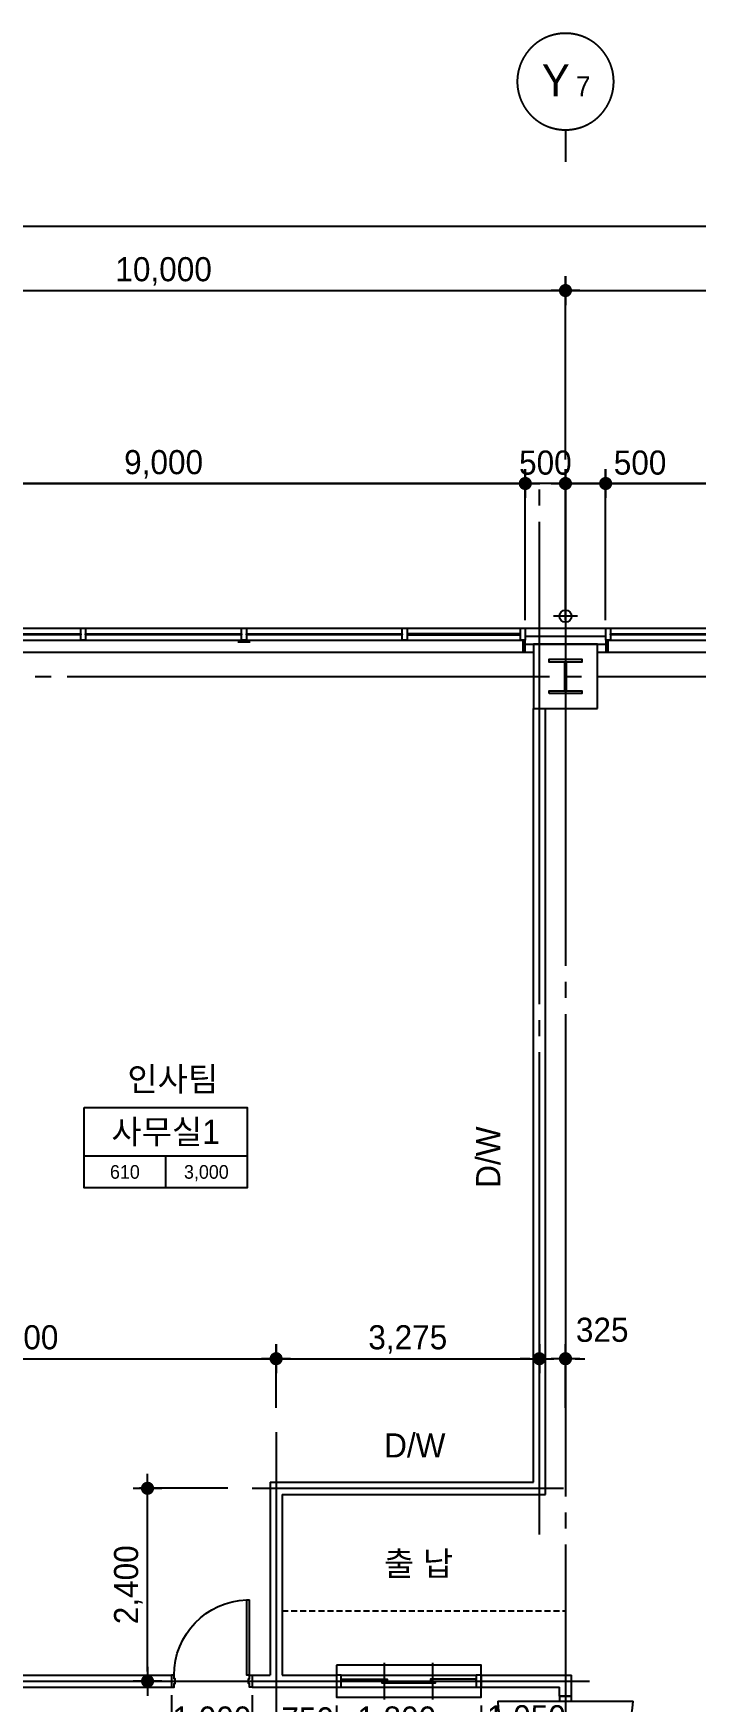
# Model space of a CAD drawing. Extents: x 14411873 to 14490035, y -1804798 to -1750552.
# Drawn here: x 14463252 to 14471493, y -1774303 to -1753549 of the extents above; entities that cross this region are included whole.
import ezdxf
from ezdxf.enums import TextEntityAlignment as Align

# ---------------------------------------------------------------- set-up
doc = ezdxf.new("R2010")
doc.units = 0
doc.header["$LTSCALE"] = 100
doc.header["$MEASUREMENT"] = 0
doc.header["$PDSIZE"] = -10
doc.linetypes.add('CEN', pattern=[66, 60, -2, 2, -2])
doc.linetypes.add('HIDDEN', pattern=[0.375, 0.25, -0.125])
doc.layers.get('0').update_dxf_attribs({"linetype": 'CONTINUOUS'})
doc.layers.get('Defpoints').update_dxf_attribs({"linetype": 'CONTINUOUS'})
for name, color, linetype in [('0-내벽고정식', 7, 'CONTINUOUS'), ('AXIS', 7, 'CEN'), ('CEN', 1, 'CEN'), ('COL', 2, 'CONTINUOUS'), ('col2', 3, 'CONTINUOUS'), ('DIM', 7, 'CONTINUOUS'), ('elev', 7, 'CONTINUOUS'), ('TEXT1', 7, 'CONTINUOUS'), ('WALL-UNKNOWN', 3, 'CONTINUOUS'), ('WALLBR', 3, 'CONTINUOUS'), ('WID', 4, 'CONTINUOUS'), ('WINE', 8, 'CONTINUOUS'), ('우수드레인', 8, 'CONTINUOUS')]:
    doc.layers.add(name, color=color, linetype=linetype)
doc.styles.add('HY울를도M', font='HYWULM.TTF')
doc.styles.add('굴림', font='H2HDRM.TTF')
doc.styles.add('돋음', font='Dotum.ttf', dxfattribs={"height": 3})
doc.dimstyles.new('DIM100', dxfattribs={"dimtxt": 300, "dimasz": 120, "dimexe": 1, "dimexo": 100, "dimgap": 60, "dimtad": 1, "dimdec": 4, "dimzin": 0, "dimdsep": 46, "dimlunit": 6, "dimtxsty": '굴림', "dimblk": 'DOTT', "dimcen": 0.09, "dimadec": 0, "dimazin": 0, "dimtfac": 1, "dimtdec": 4, "dimtofl": 0, "dimtmove": 2, "dimatfit": 2, "dimldrblk": 'DOTT', "dimfxl": 1, "dimtolj": 1, "dimtzin": 0, "dimarcsym": 0})
doc.dimstyles.new('DIM50', dxfattribs={"dimscale": 50, "dimtxt": 3, "dimasz": 1.2, "dimexe": 1, "dimexo": 1, "dimgap": 0.6, "dimtad": 1, "dimdec": 4, "dimzin": 0, "dimdsep": 46, "dimlunit": 6, "dimtxsty": '굴림', "dimblk": 'DOTT', "dimcen": 0.09, "dimadec": 0, "dimazin": 0, "dimtfac": 1, "dimtdec": 4, "dimtofl": 0, "dimtmove": 2, "dimatfit": 2, "dimldrblk": 'DOTT', "dimfxl": 1, "dimtolj": 1, "dimtzin": 0, "dimarcsym": 0})

# ---------------------------------------------------------------- blocks, each defined once
blk = doc.blocks.new('DOTT')
for p, q in [((-1.5, 0), (1.5, 0)), ((0, 1.5), (0, -1.5))]:
    blk.add_line(p, q)
at = {"color": 6, "const_width": 0.68}
blk.add_lwpolyline([(-0.34, 0, 1), (0.34, 0, 1)], format="xyb", close=True, dxfattribs=at)
blk = doc.blocks.new('*D23')
at = {"layer": 'Defpoints', "color": 0, "lineweight": -3}
for p in [(14479873, -1755949), (14419873, -1759149), (14479873, -1759149)]:
    blk.add_point(p, dxfattribs=at)
at = {"layer": 'DIM', "color": 7, "lineweight": -2}
for p, q in [((14419873, -1758849), (14419873, -1755849)), ((14419993, -1755949), (14479753, -1755949)), ((14479873, -1758849), (14479873, -1755849))]:
    blk.add_line(p, q, dxfattribs=at)
at = {"layer": 'DIM', "color": 7, "lineweight": -2, "xscale": 120, "yscale": 120, "zscale": 120, "rotation": 180}
blk.add_blockref('DOTT', (14419873, -1755949), dxfattribs=at)
at = {"layer": 'DIM', "color": 7, "lineweight": -2, "xscale": 120, "yscale": 120, "zscale": 120}
blk.add_blockref('DOTT', (14479873, -1755949), dxfattribs=at)
at = {"layer": 'DIM', "color": 3, "insert": (14449873, -1755710), "char_height": 300, "attachment_point": 5, "style": '굴림'}
blk.add_mtext('\\A1;60,000', dxfattribs=at)
blk = doc.blocks.new('*D28')
at = {"layer": 'Defpoints', "color": 0, "lineweight": -3}
for p in [(14469873, -1756749), (14459873, -1759149), (14469873, -1759149)]:
    blk.add_point(p, dxfattribs=at)
at = {"layer": 'DIM', "color": 7, "lineweight": -2}
for p, q in [((14459873, -1758849), (14459873, -1756649)), ((14459993, -1756749), (14469753, -1756749)), ((14469873, -1758849), (14469873, -1756649))]:
    blk.add_line(p, q, dxfattribs=at)
at = {"layer": 'DIM', "color": 7, "lineweight": -2, "xscale": 120, "yscale": 120, "zscale": 120, "rotation": 180}
blk.add_blockref('DOTT', (14459873, -1756749), dxfattribs=at)
at = {"layer": 'DIM', "color": 7, "lineweight": -2, "xscale": 120, "yscale": 120, "zscale": 120}
blk.add_blockref('DOTT', (14469873, -1756749), dxfattribs=at)
at = {"layer": 'DIM', "color": 3, "insert": (14464873, -1756511), "char_height": 300, "attachment_point": 5, "style": '굴림'}
blk.add_mtext('\\A1;10,000', dxfattribs=at)
blk = doc.blocks.new('*D29')
at = {"layer": 'Defpoints', "color": 0, "lineweight": -3}
for p in [(14479873, -1756749), (14469873, -1759149), (14479873, -1759149)]:
    blk.add_point(p, dxfattribs=at)
at = {"layer": 'DIM', "color": 7, "lineweight": -2}
for p, q in [((14469873, -1758849), (14469873, -1756649)), ((14469993, -1756749), (14479753, -1756749)), ((14479873, -1758849), (14479873, -1756649))]:
    blk.add_line(p, q, dxfattribs=at)
at = {"layer": 'DIM', "color": 7, "lineweight": -2, "xscale": 120, "yscale": 120, "zscale": 120, "rotation": 180}
blk.add_blockref('DOTT', (14469873, -1756749), dxfattribs=at)
at = {"layer": 'DIM', "color": 7, "lineweight": -2, "xscale": 120, "yscale": 120, "zscale": 120}
blk.add_blockref('DOTT', (14479873, -1756749), dxfattribs=at)
at = {"layer": 'DIM', "color": 3, "insert": (14474873, -1756511), "char_height": 300, "attachment_point": 5, "style": '굴림'}
blk.add_mtext('\\A1;10,000', dxfattribs=at)
blk = doc.blocks.new('BOMBOM_S')
at = {"color": 7}
blk.add_line((0, 0.4), (0, 0), dxfattribs=at)
blk.add_lwpolyline([(-0.6, 1, 1), (0.6, 1, 1), (-0.6, 1, 1)], format="xyb", dxfattribs=at)
at = {"color": 1, "style": '돋음'}
for tag, p, height in [('X', (-0.295, 0.816), 0.4), ('N', (0.129, 0.816), 0.25)]:
    blk.add_attdef(tag, p, '', height=height, dxfattribs=at)
blk = doc.blocks.new('aw-9000-300')
at = {"layer": 'WID'}
for points in [[(0, 0), (60, 0), (60, -150), (0, -150)], [(0, -300), (30, -300), (30, -150), (0, -150)], [(1470, -69), (1470, -81), (60, -81), (60, -69)], [(1470, 0), (1530, 0), (1530, -150), (1470, -150)], [(3470, -69), (3470, -81), (1530, -81), (1530, -69)], [(3470, 0), (3530, 0), (3530, -150), (3470, -150)], [(5470, -69), (5470, -81), (3530, -81), (3530, -69)], [(5470, 0), (5530, 0), (5530, -150), (5470, -150)], [(7470, -69), (7470, -81), (5530, -81), (5530, -69)], [(7470, 0), (7530, 0), (7530, -150), (7470, -150)], [(7530, -69), (7530, -81), (8940, -81), (8940, -69)], [(8940, 0), (9000, 0), (9000, -150), (8940, -150)], [(8970, -300), (9000, -300), (9000, -150), (8970, -150)]]:
    blk.add_lwpolyline(points, close=True, dxfattribs=at)
at = {"layer": 'WINE'}
for p, q in [((0, 0), (9000, 0)), ((0, -150), (9000, -150)), ((0, -300), (9000, -300))]:
    blk.add_line(p, q, dxfattribs=at)
blk = doc.blocks.new('*D67')
at = {"layer": 'Defpoints', "color": 0, "lineweight": -3, "ltscale": 3}
for p in [(14469373, -1759149), (14460373, -1760949), (14469373, -1760949)]:
    blk.add_point(p, dxfattribs=at)
at = {"layer": 'DIM', "color": 7, "lineweight": -2, "ltscale": 3}
for p, q in [((14460373, -1760849), (14460373, -1759148)), ((14460493, -1759149), (14469253, -1759149)), ((14469373, -1760849), (14469373, -1759148))]:
    blk.add_line(p, q, dxfattribs=at)
at = {"layer": 'DIM', "color": 7, "lineweight": -2, "ltscale": 3, "xscale": 120, "yscale": 120, "zscale": 120, "rotation": 180}
blk.add_blockref('DOTT', (14460373, -1759149), dxfattribs=at)
at = {"layer": 'DIM', "color": 7, "lineweight": -2, "ltscale": 3, "xscale": 120, "yscale": 120, "zscale": 120}
blk.add_blockref('DOTT', (14469373, -1759149), dxfattribs=at)
at = {"layer": 'DIM', "color": 3, "ltscale": 3, "insert": (14464873, -1758911), "char_height": 300, "attachment_point": 5, "style": '굴림'}
blk.add_mtext('\\A1;9,000', dxfattribs=at)
blk = doc.blocks.new('*D69')
at = {"layer": 'Defpoints', "color": 0, "lineweight": -3, "ltscale": 3}
for p in [(14469373, -1759149), (14469373, -1760949), (14469873, -1760949)]:
    blk.add_point(p, dxfattribs=at)
at = {"layer": 'DIM', "color": 7, "lineweight": -2, "ltscale": 3}
for p, q in [((14469373, -1760849), (14469373, -1759148)), ((14469753, -1759149), (14469493, -1759149)), ((14469873, -1760849), (14469873, -1759148))]:
    blk.add_line(p, q, dxfattribs=at)
at = {"layer": 'DIM', "color": 7, "lineweight": -2, "ltscale": 3, "xscale": 120, "yscale": 120, "zscale": 120, "rotation": 180}
blk.add_blockref('DOTT', (14469373, -1759149), dxfattribs=at)
at = {"layer": 'DIM', "color": 7, "lineweight": -2, "ltscale": 3, "xscale": 120, "yscale": 120, "zscale": 120}
blk.add_blockref('DOTT', (14469873, -1759149), dxfattribs=at)
at = {"layer": 'DIM', "color": 3, "ltscale": 3, "insert": (14469623, -1758891), "char_height": 300, "attachment_point": 5, "style": '굴림'}
blk.add_mtext('\\A1;500', dxfattribs=at)
blk = doc.blocks.new('*D70')
at = {"layer": 'Defpoints', "color": 0, "lineweight": -3, "ltscale": 3}
for p in [(14479373, -1759149), (14470373, -1760949), (14479373, -1760949)]:
    blk.add_point(p, dxfattribs=at)
at = {"layer": 'DIM', "color": 7, "lineweight": -2, "ltscale": 3}
for p, q in [((14470373, -1760849), (14470373, -1759148)), ((14470493, -1759149), (14479253, -1759149)), ((14479373, -1760849), (14479373, -1759148))]:
    blk.add_line(p, q, dxfattribs=at)
at = {"layer": 'DIM', "color": 7, "lineweight": -2, "ltscale": 3, "xscale": 120, "yscale": 120, "zscale": 120, "rotation": 180}
blk.add_blockref('DOTT', (14470373, -1759149), dxfattribs=at)
at = {"layer": 'DIM', "color": 7, "lineweight": -2, "ltscale": 3, "xscale": 120, "yscale": 120, "zscale": 120}
blk.add_blockref('DOTT', (14479373, -1759149), dxfattribs=at)
at = {"layer": 'DIM', "color": 3, "ltscale": 3, "insert": (14474873, -1758911), "char_height": 300, "attachment_point": 5, "style": '굴림'}
blk.add_mtext('\\A1;9,000', dxfattribs=at)
blk = doc.blocks.new('*D71')
at = {"layer": 'Defpoints', "color": 0, "lineweight": -3, "ltscale": 3}
for p in [(14470373, -1759149), (14469873, -1760949), (14470373, -1760949)]:
    blk.add_point(p, dxfattribs=at)
at = {"layer": 'DIM', "color": 7, "lineweight": -2, "ltscale": 3}
for p, q in [((14469873, -1760849), (14469873, -1759148)), ((14469993, -1759149), (14470253, -1759149)), ((14470373, -1760849), (14470373, -1759148))]:
    blk.add_line(p, q, dxfattribs=at)
at = {"layer": 'DIM', "color": 7, "lineweight": -2, "ltscale": 3, "xscale": 120, "yscale": 120, "zscale": 120, "rotation": 180}
blk.add_blockref('DOTT', (14469873, -1759149), dxfattribs=at)
at = {"layer": 'DIM', "color": 7, "lineweight": -2, "ltscale": 3, "xscale": 120, "yscale": 120, "zscale": 120}
blk.add_blockref('DOTT', (14470373, -1759149), dxfattribs=at)
at = {"layer": 'DIM', "color": 3, "ltscale": 3, "insert": (14470801, -1758891), "char_height": 300, "attachment_point": 5, "style": '굴림'}
blk.add_mtext('\\A1;500', dxfattribs=at)
blk = doc.blocks.new('D1000-W150')
at = {"layer": 'WID'}
for points in [[(0, -150), (0, 0), (-30, 0), (-30, -45), (-45, -45), (-45, -105), (-30, -105), (-30, -150), (0, -150), (0, -150)], [(-1000, -150), (-1000, 0), (-970, 0), (-970, -45), (-955, -45), (-955, -105), (-970, -105), (-970, -150), (-1000, -150), (-1000, -150)], [(-30, -150), (-65, -150), (-65, -1089), (-30, -1089)], [(-30, -150), (-30, -1089)]]:
    blk.add_lwpolyline(points, dxfattribs=at)
blk.add_arc((-30, -150), 940, 180, 267.8662, dxfattribs=at)
blk = doc.blocks.new('*D117')
at = {"layer": 'Defpoints', "color": 0, "lineweight": -3}
for p in [(14469548, -1770037), (14466273, -1770949), (14469548, -1770949)]:
    blk.add_point(p, dxfattribs=at)
at = {"layer": 'DIM', "color": 7, "lineweight": -2}
for p, q in [((14466273, -1770649), (14466273, -1769937)), ((14466393, -1770037), (14469428, -1770037)), ((14469548, -1770649), (14469548, -1769937))]:
    blk.add_line(p, q, dxfattribs=at)
at = {"layer": 'DIM', "color": 7, "lineweight": -2, "xscale": 120, "yscale": 120, "zscale": 120, "rotation": 180}
blk.add_blockref('DOTT', (14466273, -1770037), dxfattribs=at)
at = {"layer": 'DIM', "color": 7, "lineweight": -2, "xscale": 120, "yscale": 120, "zscale": 120}
blk.add_blockref('DOTT', (14469548, -1770037), dxfattribs=at)
at = {"layer": 'DIM', "color": 3, "insert": (14467911, -1769798), "char_height": 300, "attachment_point": 5, "style": '굴림'}
blk.add_mtext('\\A1;3,275', dxfattribs=at)
blk = doc.blocks.new('TT1')
at = {"layer": 'TEXT1'}
for p, q in [((-1013, -600), (1013, -600)), ((0, -600), (0, -1000))]:
    blk.add_line(p, q, dxfattribs=at)
blk.add_lwpolyline([(-1013, 0), (1013, 0), (1013, -1000), (-1013, -1000)], close=True, dxfattribs=at)
blk = doc.blocks.new('*D141')
at = {"layer": 'Defpoints', "color": 0, "lineweight": -3}
for p in [(14466273, -1770037), (14459873, -1770881), (14466273, -1770869)]:
    blk.add_point(p, dxfattribs=at)
at = {"layer": 'DIM', "color": 7, "lineweight": -2}
for p, q in [((14459873, -1770581), (14459873, -1769937)), ((14459993, -1770037), (14466153, -1770037)), ((14466273, -1770569), (14466273, -1769937))]:
    blk.add_line(p, q, dxfattribs=at)
at = {"layer": 'DIM', "color": 7, "lineweight": -2, "xscale": 120, "yscale": 120, "zscale": 120, "rotation": 180}
blk.add_blockref('DOTT', (14459873, -1770037), dxfattribs=at)
at = {"layer": 'DIM', "color": 7, "lineweight": -2, "xscale": 120, "yscale": 120, "zscale": 120}
blk.add_blockref('DOTT', (14466273, -1770037), dxfattribs=at)
at = {"layer": 'DIM', "color": 3, "insert": (14463073, -1769798), "char_height": 300, "attachment_point": 5, "style": '굴림'}
blk.add_mtext('\\A1;6,400', dxfattribs=at)
blk = doc.blocks.new('*D142')
at = {"layer": 'Defpoints', "color": 0, "lineweight": -3, "ltscale": 3}
for p in [(14464973, -1774124), (14465973, -1774124), (14465973, -1774792)]:
    blk.add_point(p, dxfattribs=at)
at = {"layer": 'DIM', "color": 7, "lineweight": -2, "ltscale": 3}
for p, q in [((14464973, -1774224), (14464973, -1774793)), ((14465973, -1774224), (14465973, -1774793)), ((14465093, -1774792), (14465853, -1774792))]:
    blk.add_line(p, q, dxfattribs=at)
at = {"layer": 'DIM', "color": 7, "lineweight": -2, "ltscale": 3, "xscale": 120, "yscale": 120, "zscale": 120, "rotation": 180}
blk.add_blockref('DOTT', (14464973, -1774792), dxfattribs=at)
at = {"layer": 'DIM', "color": 7, "lineweight": -2, "ltscale": 3, "xscale": 120, "yscale": 120, "zscale": 120}
blk.add_blockref('DOTT', (14465973, -1774792), dxfattribs=at)
at = {"layer": 'DIM', "color": 3, "ltscale": 3, "insert": (14465473, -1774541), "char_height": 300, "attachment_point": 5, "style": '굴림'}
blk.add_mtext('\\A1;1,000', dxfattribs=at)
blk = doc.blocks.new('*D143')
at = {"layer": 'Defpoints', "color": 0, "lineweight": -3, "ltscale": 3}
for p in [(14465973, -1774124), (14466273, -1774099), (14466273, -1774792)]:
    blk.add_point(p, dxfattribs=at)
at = {"layer": 'DIM', "color": 7, "lineweight": -2, "ltscale": 3}
for p, q in [((14465973, -1774224), (14465973, -1774793)), ((14466273, -1774199), (14466273, -1774793)), ((14465853, -1774792), (14465733, -1774792)), ((14466393, -1774792), (14466513, -1774792))]:
    blk.add_line(p, q, dxfattribs=at)
at = {"layer": 'DIM', "color": 7, "lineweight": -2, "ltscale": 3, "xscale": 120, "yscale": 120, "zscale": 120}
blk.add_blockref('DOTT', (14465973, -1774792), dxfattribs=at)
at = {"layer": 'DIM', "color": 7, "lineweight": -2, "ltscale": 3, "xscale": 120, "yscale": 120, "zscale": 120, "rotation": 180}
blk.add_blockref('DOTT', (14466273, -1774792), dxfattribs=at)
at = {"layer": 'DIM', "color": 3, "ltscale": 3, "insert": (14466145, -1775153), "char_height": 300, "attachment_point": 5, "style": '굴림'}
blk.add_mtext('\\A1;300', dxfattribs=at)
blk = doc.blocks.new('*D144')
at = {"layer": 'Defpoints', "color": 0, "lineweight": -3, "ltscale": 3}
for p in [(14466273, -1774124), (14467023, -1774249), (14467023, -1774792)]:
    blk.add_point(p, dxfattribs=at)
at = {"layer": 'DIM', "color": 7, "lineweight": -2, "ltscale": 3}
for p, q in [((14466273, -1774224), (14466273, -1774793)), ((14467023, -1774349), (14467023, -1774793)), ((14466393, -1774792), (14466903, -1774792))]:
    blk.add_line(p, q, dxfattribs=at)
at = {"layer": 'DIM', "color": 7, "lineweight": -2, "ltscale": 3, "xscale": 120, "yscale": 120, "zscale": 120, "rotation": 180}
blk.add_blockref('DOTT', (14466273, -1774792), dxfattribs=at)
at = {"layer": 'DIM', "color": 7, "lineweight": -2, "ltscale": 3, "xscale": 120, "yscale": 120, "zscale": 120}
blk.add_blockref('DOTT', (14467023, -1774792), dxfattribs=at)
at = {"layer": 'DIM', "color": 3, "ltscale": 3, "insert": (14466665, -1774526), "char_height": 300, "attachment_point": 5, "style": '굴림'}
blk.add_mtext('\\A1;750', dxfattribs=at)
blk = doc.blocks.new('*D145')
at = {"layer": 'Defpoints', "color": 0, "lineweight": -3, "ltscale": 3}
for p in [(14467023, -1774249), (14468823, -1774249), (14468823, -1774792)]:
    blk.add_point(p, dxfattribs=at)
at = {"layer": 'DIM', "color": 7, "lineweight": -2, "ltscale": 3}
for p, q in [((14467023, -1774349), (14467023, -1774793)), ((14468823, -1774349), (14468823, -1774793)), ((14467143, -1774792), (14468703, -1774792))]:
    blk.add_line(p, q, dxfattribs=at)
at = {"layer": 'DIM', "color": 7, "lineweight": -2, "ltscale": 3, "xscale": 120, "yscale": 120, "zscale": 120, "rotation": 180}
blk.add_blockref('DOTT', (14467023, -1774792), dxfattribs=at)
at = {"layer": 'DIM', "color": 7, "lineweight": -2, "ltscale": 3, "xscale": 120, "yscale": 120, "zscale": 120}
blk.add_blockref('DOTT', (14468823, -1774792), dxfattribs=at)
at = {"layer": 'DIM', "color": 3, "ltscale": 3, "insert": (14467773, -1774541), "char_height": 300, "attachment_point": 5, "style": '굴림'}
blk.add_mtext('\\A1;1,800', dxfattribs=at)
blk = doc.blocks.new('*D146')
at = {"layer": 'Defpoints', "color": 0, "lineweight": -3, "ltscale": 3}
for p in [(14468823, -1774249), (14469873, -1774297), (14469873, -1774792)]:
    blk.add_point(p, dxfattribs=at)
at = {"layer": 'DIM', "color": 7, "lineweight": -2, "ltscale": 3}
for p, q in [((14468823, -1774349), (14468823, -1774793)), ((14469873, -1774397), (14469873, -1774793)), ((14468943, -1774792), (14469753, -1774792))]:
    blk.add_line(p, q, dxfattribs=at)
at = {"layer": 'DIM', "color": 7, "lineweight": -2, "ltscale": 3, "xscale": 120, "yscale": 120, "zscale": 120, "rotation": 180}
blk.add_blockref('DOTT', (14468823, -1774792), dxfattribs=at)
at = {"layer": 'DIM', "color": 7, "lineweight": -2, "ltscale": 3, "xscale": 120, "yscale": 120, "zscale": 120}
blk.add_blockref('DOTT', (14469873, -1774792), dxfattribs=at)
at = {"layer": 'DIM', "color": 3, "ltscale": 3, "insert": (14469386, -1774525), "char_height": 300, "attachment_point": 5, "style": '굴림'}
blk.add_mtext('\\A1;1,050', dxfattribs=at)
blk = doc.blocks.new('*D148')
at = {"layer": 'Defpoints', "color": 0, "lineweight": -3}
for p in [(14464673, -1771649), (14465973, -1771649), (14464973, -1774049)]:
    blk.add_point(p, dxfattribs=at)
at = {"layer": 'DIM', "color": 7, "lineweight": -2}
for p, q in [((14465673, -1771649), (14464573, -1771649)), ((14464673, -1773929), (14464673, -1771769)), ((14464673, -1774049), (14464573, -1774049))]:
    blk.add_line(p, q, dxfattribs=at)
at = {"layer": 'DIM', "color": 7, "lineweight": -2, "xscale": 120, "yscale": 120, "zscale": 120}
for p, rotation in [((14464673, -1771649), 90), ((14464673, -1774049), 270)]:
    blk.add_blockref('DOTT', p, dxfattribs=dict(at, rotation=rotation))
at = {"layer": 'DIM', "color": 3, "insert": (14464434, -1772849), "char_height": 300, "attachment_point": 5, "rotation": 90, "style": '굴림'}
blk.add_mtext('\\A1;2,400', dxfattribs=at)
blk = doc.blocks.new('*D201')
at = {"layer": 'Defpoints', "color": 0, "lineweight": -3}
for p in [(14469873, -1770037), (14469548, -1770949), (14469873, -1770949)]:
    blk.add_point(p, dxfattribs=at)
at = {"layer": 'DIM', "color": 7, "lineweight": -2}
for p, q in [((14469428, -1770037), (14469308, -1770037)), ((14469548, -1770649), (14469548, -1769937)), ((14469873, -1770649), (14469873, -1769937)), ((14469993, -1770037), (14470113, -1770037))]:
    blk.add_line(p, q, dxfattribs=at)
at = {"layer": 'DIM', "color": 7, "lineweight": -2, "xscale": 120, "yscale": 120, "zscale": 120}
blk.add_blockref('DOTT', (14469548, -1770037), dxfattribs=at)
at = {"layer": 'DIM', "color": 7, "lineweight": -2, "xscale": 120, "yscale": 120, "zscale": 120, "rotation": 180}
blk.add_blockref('DOTT', (14469873, -1770037), dxfattribs=at)
at = {"layer": 'DIM', "color": 3, "insert": (14470330, -1769679), "char_height": 300, "attachment_point": 5, "style": '굴림'}
blk.add_mtext('\\A1;325', dxfattribs=at)

msp = doc.modelspace()

# ---------------------------------------------------------------- linework, layer by layer
at = {"lineweight": -3, "ltscale": 200}
for p, q in [((14467623.21251, -1774275.19177), (14467623.21251, -1773819.21859)), ((14468223.21251, -1774275.19177), (14468223.21251, -1773819.21859))]:
    msp.add_line(p, q, dxfattribs=at)
at = {"layer": '0-내벽고정식'}
for p, q in [((14465798.21251, -1761119.19177), (14465948.21251, -1761119.19177)), ((14469373.21251, -1761249.19177), (14469473.21251, -1761249.19177)), ((14470273.21251, -1761249.19177), (14470373.21251, -1761249.19177)), ((14469473.21251, -1771574.19177), (14469473.21251, -1761949.19177)), ((14469623.21251, -1771724.19177), (14469623.21251, -1761949.19177)), ((14466198.21251, -1771574.19177), (14469473.21251, -1771574.19177)), ((14466198.21251, -1771574.19177), (14466198.21251, -1773974.19177)), ((14466348.21251, -1771724.19177), (14469623.21251, -1771724.19177)), ((14466348.21251, -1771724.19177), (14466348.21251, -1773974.19177)), ((14459948.21251, -1773974.19177), (14464973.21251, -1773974.19177)), ((14465973.21251, -1773974.19177), (14466198.21251, -1773974.19177)), ((14466348.21251, -1773974.19177), (14467023.21251, -1773974.19177)), ((14468823.21251, -1773974.19177), (14469948.21251, -1773974.19177)), ((14469948.21251, -1774236.69177), (14469948.21251, -1773974.19177)), ((14459948.21251, -1774124.19177), (14464973.21251, -1774124.19177)), ((14465973.21251, -1774124.19177), (14467023.21251, -1774124.19177)), ((14468823.21251, -1774124.19177), (14469798.21251, -1774124.19177)), ((14469798.21251, -1774236.69177), (14469798.21251, -1774124.19177)), ((14469798.21251, -1774236.69177), (14469948.21251, -1774236.69177))]:
    msp.add_line(p, q, dxfattribs=at)
at = {"layer": 'CEN', "linetype": 'CEN'}
for p, q in [((14469548.21251, -1772224.19177), (14469548.21251, -1759149.19177)), ((14469873.21251, -1759149.19177), (14469873.21251, -1799049.19177)), ((14417473.21251, -1761549.19177), (14481473.21251, -1761549.19177)), ((14466273.21251, -1770949.19177), (14466273.21251, -1774749.19177)), ((14465973.21251, -1771649.19177), (14469848.21251, -1771649.19177)), ((14455273.21251, -1774049.19177), (14470173.21251, -1774049.19177))]:
    msp.add_line(p, q, dxfattribs=at)
at = {"layer": 'COL'}
msp.add_lwpolyline([(14470273.21251, -1761949.19177), (14470273.21251, -1761149.19177), (14469473.21251, -1761149.19177), (14469473.21251, -1761949.19177)], close=True, dxfattribs=at)
at = {"layer": 'col2'}
msp.add_lwpolyline([(14469669.71251, -1761763.19177), (14469669.71251, -1761728.19177), (14469863.21251, -1761728.19177), (14469863.21251, -1761370.19177), (14469669.71251, -1761370.19177), (14469669.71251, -1761335.19177), (14470076.71251, -1761335.19177), (14470076.71251, -1761370.19177), (14469883.21251, -1761370.19177), (14469883.21251, -1761728.19177), (14470076.71251, -1761728.19177), (14470076.71251, -1761763.19177)], close=True, dxfattribs=at)
at = {"layer": 'Defpoints', "color": 76}
msp.add_lwpolyline([(14417473.21251, -1799049.19177), (14481473.21251, -1799049.19177), (14481473.21251, -1759149.19177), (14417473.21251, -1759149.19177)], close=True, dxfattribs=at)
at = {"layer": 'elev', "color": 6, "linetype": 'HIDDEN', "lineweight": -3, "ltscale": 3}
for p, q in [((14466348.21251, -1773174.19177), (14469873.21251, -1773174.19177)), ((14469873.21251, -1773174.19177), (14469873.21251, -1773974.19177))]:
    msp.add_line(p, q, dxfattribs=at)
at = {"layer": 'WALL-UNKNOWN', "color": 4}
for p, q in [((14469373.21251, -1760949.19177), (14470373.21251, -1760949.19177)), ((14469373.21251, -1761049.19177), (14470373.21251, -1761049.19177)), ((14469373.21251, -1761149.19177), (14470373.21251, -1761149.19177))]:
    msp.add_line(p, q, dxfattribs=at)
at = {"layer": 'WALLBR'}
for p, q in [((14464973.21251, -1773974.19177), (14464973.21251, -1774124.19177)), ((14464973.21251, -1773974.19177), (14464973.21251, -1774124.19177)), ((14467023.21251, -1773974.19177), (14467023.21251, -1774124.19177)), ((14468823.21251, -1773974.19177), (14468823.21251, -1774124.19177))]:
    msp.add_line(p, q, dxfattribs=at)
at = {"layer": 'WID'}
for p, q in [((14467083.21251, -1773974.19177), (14468763.21251, -1773974.19177)), ((14467083.21251, -1774124.19177), (14468763.21251, -1774124.19177)), ((14469033.21697, -1774296.69177), (14470713.21697, -1774296.69177))]:
    msp.add_line(p, q, dxfattribs=at)
for points in [[(14470373.21251, -1760949.19177), (14470433.21251, -1760949.19177), (14470433.21251, -1761099.19177), (14470373.21251, -1761099.19177)], [(14470373.21251, -1761249.19177), (14470403.21251, -1761249.19177), (14470403.21251, -1761099.19177), (14470373.21251, -1761099.19177)], [(14471843.21251, -1761018.19177), (14471843.21251, -1761030.19177), (14470433.21251, -1761030.18882), (14470433.21251, -1761018.18882)], [(14467023.21251, -1773849.19177), (14467023.21251, -1774249.19177), (14468823.21251, -1774249.19177), (14468823.21251, -1773849.19177)], [(14468823.21251, -1773974.19177), (14468763.21251, -1773974.19177), (14468763.21251, -1774124.19177), (14468823.21251, -1774124.19177)], [(14469798.21251, -1774296.69177), (14469948.21251, -1774296.69177), (14469948.21251, -1774236.69177), (14469798.21251, -1774236.69177)]]:
    msp.add_lwpolyline(points, close=True, dxfattribs=at)
for points in [[(14467023.21251, -1773974.19177), (14467023.21251, -1774124.19177), (14467083.21251, -1774124.19177), (14467083.21251, -1773974.19177), (14467023.21251, -1773974.19177)], [(14467083.21251, -1774025.19177), (14467653.21251, -1774025.19177), (14467653.21251, -1774049.19177), (14467083.21251, -1774049.19177), (14467083.21251, -1774025.19177)], [(14468763.21251, -1774025.19177), (14468193.21251, -1774025.19177), (14468193.21251, -1774049.19177), (14468763.21251, -1774049.19177), (14468763.21251, -1774025.19177)], [(14467593.21251, -1774049.19177), (14468253.21251, -1774049.19177), (14468253.21251, -1774073.19177), (14467593.21251, -1774073.19177), (14467593.21251, -1774049.19177)]]:
    msp.add_lwpolyline(points, dxfattribs=at)
msp.add_arc((14469873.21697, -1774296.69177), 840, 180, 0, dxfattribs=at)
at = {"layer": 'WINE'}
for p, q in [((14470373.21251, -1760949.19177), (14479373.21251, -1760949.19177)), ((14470373.21251, -1761099.19177), (14479373.21251, -1761099.19177)), ((14470373.21251, -1761249.19177), (14479373.21251, -1761249.19177))]:
    msp.add_line(p, q, dxfattribs=at)
at = {"layer": '우수드레인', "color": 1, "ltscale": 2}
for p, q in [((14469873.21251, -1760648.97414), (14469873.21251, -1760948.97414)), ((14469873.21251, -1760698.97414), (14469873.21251, -1760898.97414)), ((14470023.21251, -1760798.97414), (14469723.21251, -1760798.97414)), ((14469973.21251, -1760798.97414), (14469773.21251, -1760798.97414))]:
    msp.add_line(p, q, dxfattribs=at)
at = {"layer": '우수드레인', "color": 7, "ltscale": 2}
msp.add_circle((14469873.21251, -1760798.97414), 75, dxfattribs=at)

# ---------------------------------------------------------------- block references
at = {"layer": 'AXIS', "xscale": 1000, "yscale": 1000, "zscale": 1000}
msp.add_blockref('BOMBOM_S', (14469873.21251, -1755149.19177), dxfattribs=at).add_auto_attribs({'X': 'Y', 'N': '7'})
at = {"layer": 'TEXT1'}
msp.add_blockref('TT1', (14464897.97638, -1766913.03868), dxfattribs=at)
at = {"layer": 'WID'}
msp.add_blockref('aw-9000-300', (14460373.21251, -1760949.19177), dxfattribs=at)
at = {"layer": 'WID', "xscale": -1, "rotation": 180}
msp.add_blockref('D1000-W150', (14465973.21251, -1774124.19177), dxfattribs=at)

# ---------------------------------------------------------------- texts
at = {"layer": 'TEXT1', "style": 'HY울를도M'}
for s, p in [('인사팀', (14464987.0538, -1766707.85467)), ('사무실1', (14464897.97638, -1767363.82876)), ('D/W', (14467998.21251, -1771265.44587)), ('출 납', (14468044.93061, -1772735.476))]:
    msp.add_text(s, height=300, dxfattribs=at).set_placement(p, align=Align.CENTER)
msp.add_text('D/W', height=300, rotation=90, dxfattribs=at).set_placement((14469060.92457, -1767529.14063), align=Align.CENTER)
at = {"layer": 'TEXT1', "color": 2, "style": 'HY울를도M'}
msp.add_text('610', height=170, dxfattribs=at).set_placement((14464391.22843, -1767712.95868), align=Align.MIDDLE_CENTER)
at = {"layer": 'TEXT1', "style": 'HY울를도M'}
msp.add_text('3,000', height=170, dxfattribs=at).set_placement((14465404.72434, -1767712.95868), align=Align.MIDDLE_CENTER)

# ---------------------------------------------------------------- dimensions: what is measured, and where the dimension line sits
at = {"layer": 'DIM'}
for base, p1, p2, picture, middle in [((14479873.2125148997, -1755949.19177466), (14419873.2125148997, -1759149.19177466), (14479873.2125148997, -1759149.19177466), '*D23', (14449873.2125148997, -1755710.153550246)), ((14469873.21251, -1756749.19177), (14459873.21251, -1759149.19177), (14469873.21251, -1759149.19177), '*D28', (14464873.21251, -1756510.52346)), ((14479873.21251, -1756749.19177), (14469873.21251, -1759149.19177), (14479873.21251, -1759149.19177), '*D29', (14474873.21251, -1756510.52346)), ((14466273.21251, -1770036.69177), (14459873.21251, -1770881.45868), (14466273.21251, -1770869.19177), '*D141', (14463073.21251, -1769797.65355)), ((14469548.21251, -1770036.69177), (14466273.21251, -1770949.19177), (14469548.21251, -1770949.19177), '*D117', (14467910.71251, -1769797.65355))]:
    dim = msp.add_linear_dim(base=base, p1=p1, p2=p2, dimstyle='DIM50', override={"dimscale": 100, "dimexo": 3}, dxfattribs=at)
    dim.commit()
    dim.dimension.update_dxf_attribs({"geometry": picture, "text_midpoint": middle})
at = {"layer": 'DIM', "ltscale": 3}
for base, p1, p2, picture, middle in [((14469373.21251, -1759149.19177), (14460373.21251, -1760949.19177), (14469373.21251, -1760949.19177), '*D67', (14464873.21251, -1758910.52346)), ((14479373.21251, -1759149.19177), (14470373.21251, -1760949.19177), (14479373.21251, -1760949.19177), '*D70', (14474873.21251, -1758910.52346))]:
    dim = msp.add_linear_dim(base=base, p1=p1, p2=p2, dimstyle='DIM100', dxfattribs=at)
    dim.commit()
    dim.dimension.update_dxf_attribs({"geometry": picture, "text_midpoint": middle})
dim = msp.add_linear_dim(base=(14469373.21251, -1759149.19177), p1=(14469873.21251, -1760949.19177), p2=(14469373.21251, -1760949.19177), angle=180, dimstyle='DIM100', dxfattribs=at)
dim.commit()
dim.dimension.update_dxf_attribs({"geometry": '*D69', "text_midpoint": (14469623.21251, -1758891.17575)})
for base, p1, p2, picture, middle in [((14470373.21251, -1759149.19177), (14469873.21251, -1760949.19177), (14470373.21251, -1760949.19177), '*D71', (14470801.13447, -1758891.17575)), ((14465973.21251, -1774792.43843), (14464973.21251, -1774124.19177), (14465973.21251, -1774124.19177), '*D142', (14465473.21251, -1774540.95868)), ((14466273.21251, -1774792.43843), (14465973.21251, -1774124.19177), (14466273.21251, -1774099.19177), '*D143', (14466145.02394, -1775152.95868)), ((14467023.21251, -1774792.43843), (14466273.21251, -1774124.19177), (14467023.21251, -1774249.19177), '*D144', (14466665.21251, -1774525.95868)), ((14468823.21251, -1774792.43843), (14467023.21251, -1774249.19177), (14468823.21251, -1774249.19177), '*D145', (14467773.21251, -1774540.95868)), ((14469873.21251, -1774792.43843), (14468823.21251, -1774249.19177), (14469873.21251, -1774296.67102), '*D146', (14469386.02394, -1774524.95868))]:
    dim = msp.add_linear_dim(base=base, p1=p1, p2=p2, dimstyle='DIM100', dxfattribs=at)
    dim.commit()
    dim.dimension.update_dxf_attribs({"geometry": picture, "text_midpoint": middle, "dimtype": 128})
at = {"layer": 'DIM'}
dim = msp.add_linear_dim(base=(14469873.21251, -1770036.69177), p1=(14469548.21251, -1770949.19177), p2=(14469873.21251, -1770949.19177), dimstyle='DIM50', override={"dimscale": 100, "dimexo": 3}, dxfattribs=at)
dim.commit()
dim.dimension.update_dxf_attribs({"geometry": '*D201', "text_midpoint": (14470329.82389, -1769679.30583), "dimtype": 128})
dim = msp.add_linear_dim(base=(14464673.21251, -1771649.19177), p1=(14464973.21251, -1774049.19177), p2=(14465973.21251, -1771649.19177), angle=90, dimstyle='DIM50', override={"dimscale": 100, "dimexo": 3}, dxfattribs=at)
dim.commit()
dim.dimension.update_dxf_attribs({"geometry": '*D148', "text_midpoint": (14464434.17429, -1772849.19177)})

doc.saveas('drawing.dxf')
